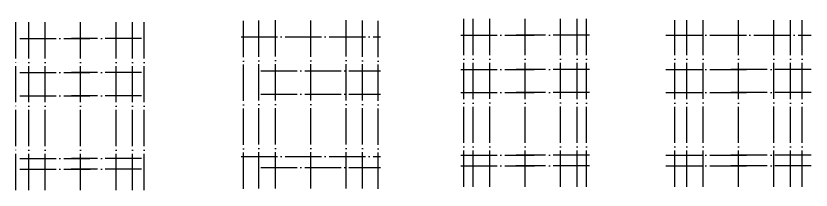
# Model space of a CAD drawing. Extents: x -144404 to 147451, y -180554 to 49126.
# Drawn here: x 60015 to 147451, y 29920 to 49126 of the extents above; entities that cross this region are included whole.
import ezdxf

# ---------------------------------------------------------------- set-up
doc = ezdxf.new("R2010")
doc.units = 0
doc.header["$LTSCALE"] = 2000
doc.header["$MEASUREMENT"] = 0
doc.linetypes.add('DOTE', pattern=[2.42, 2, -0.2, 0.02, -0.2])
doc.layers.add('DOTE', color=1, linetype='DOTE')

msp = doc.modelspace()

# ---------------------------------------------------------------- linework, layer by layer
at = {"layer": 'DOTE'}
for p, q in [((109271.4, 30278.9), (109271.4, 49118.2)), ((110310.9, 30278.9), (110310.9, 49118.2)), ((112110.9, 30287), (112110.9, 49126.4)), ((116010.9, 30278.9), (116010.9, 49118.2)), ((116010.9, 30278.9), (116010.9, 49118.2)), ((119910.9, 30287), (119910.9, 49126.4)), ((121710.9, 30278.9), (121710.9, 49118.2)), ((122750.4, 30278.9), (122750.4, 49118.2)), ((60014.9, 29920), (60014.9, 48759.4)), ((61433.4, 29920), (61433.4, 48759.4)), ((63233.4, 29920), (63233.4, 48759.4)), ((67133.4, 29920), (67133.4, 48759.4)), ((67133.4, 29920), (67133.4, 48759.4)), ((71033.4, 29920), (71033.4, 48759.4)), ((72833.4, 29920), (72833.4, 48759.4)), ((74101.8, 29920), (74101.8, 48759.4)), ((85030.8, 30070.5), (85030.8, 48946.7)), ((86741.3, 30107.4), (86741.3, 48946.7)), ((88541.3, 30115.5), (88541.3, 48954.9)), ((92441.3, 30107.4), (92441.3, 48946.7)), ((92441.3, 30107.4), (92441.3, 48946.7)), ((96341.3, 30115.5), (96341.3, 48954.9)), ((98141.3, 30107.4), (98141.3, 48946.7)), ((99851.8, 30070.5), (99851.8, 48946.7)), ((132481.3, 30278.9), (132481.3, 48656.3)), ((133772.1, 30278.9), (133772.1, 48656.3)), ((135572.1, 30287), (135572.1, 48664.5)), ((139472.1, 30278.9), (139472.1, 48656.3)), ((139472.1, 30278.9), (139472.1, 48656.3)), ((143372.1, 30287), (143372.1, 48664.5)), ((145172.1, 30278.9), (145172.1, 48656.3)), ((146462.8, 30278.9), (146462.8, 48656.3)), ((60433.4, 46624.7), (68133.4, 46624.7)), ((73833.4, 46624.7), (66133.4, 46624.7)), ((84768.2, 46812.1), (100114.3, 46812.1)), ((108930.6, 46983.5), (117010.9, 46983.5)), ((123091.1, 46983.5), (115010.9, 46983.5)), ((131493, 46983.5), (147451.1, 46983.5)), ((60433.4, 42874.7), (68133.4, 42874.7)), ((73833.4, 42874.7), (66133.4, 42874.7)), ((86957.7, 43062.1), (100114.3, 43062.1)), ((108930.6, 43233.5), (117010.9, 43233.5)), ((123091.1, 43233.5), (115010.9, 43233.5)), ((131493, 43233.5), (140472.1, 43233.5)), ((147451.1, 43233.5), (138472.1, 43233.5)), ((60433.4, 40324.7), (68133.4, 40324.7)), ((73833.4, 40324.7), (66133.4, 40324.7)), ((86957.7, 40512.1), (100114.3, 40512.1)), ((108930.6, 40683.5), (117010.9, 40683.5)), ((123091.1, 40683.5), (115010.9, 40683.5)), ((131493, 40683.5), (140472.1, 40683.5)), ((147451.1, 40683.5), (138472.1, 40683.5)), ((60433.4, 33424.7), (68133.4, 33424.7)), ((73833.4, 33424.7), (66133.4, 33424.7)), ((84768.2, 33612.1), (100114.3, 33612.1)), ((108930.6, 33783.5), (117010.9, 33783.5)), ((123091.1, 33783.5), (115010.9, 33783.5)), ((131493, 33783.5), (140472.1, 33783.5)), ((147451.1, 33783.5), (138472.1, 33783.5)), ((86957.7, 32412.1), (100114.3, 32412.1)), ((108930.6, 32583.5), (117050.9, 32583.5)), ((123091.1, 32583.5), (114970.9, 32583.5)), ((131493, 32583.5), (140472.1, 32583.5)), ((147451.1, 32583.5), (138472.1, 32583.5)), ((60433.4, 32224.7), (68173.4, 32224.7)), ((73833.4, 32224.7), (66093.4, 32224.7))]:
    msp.add_line(p, q, dxfattribs=at)

doc.saveas('drawing.dxf')
